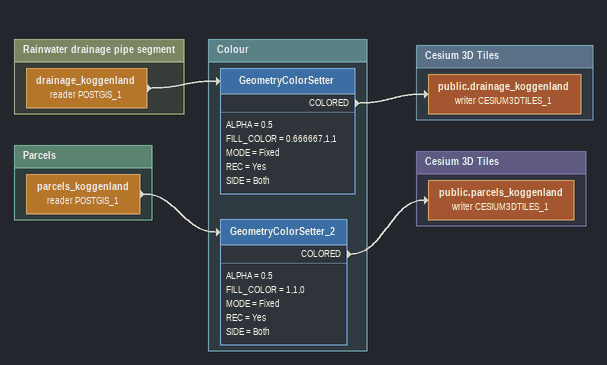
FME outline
Bookmark: Rainwater drainage pipe segment
drainage_koggenland (reader POSTGIS_1)
    -> GeometryColorSetter

Bookmark: Colour
GeometryColorSetter
    ALPHA = 0.5
    FILL_COLOR = 0.666667,1,1
    MODE = Fixed
    REC = Yes
    SIDE = Both
    COLORED -> public.drainage_koggenland (writer CESIUM3DTILES_1)
GeometryColorSetter_2
    ALPHA = 0.5
    FILL_COLOR = 1,1,0
    MODE = Fixed
    REC = Yes
    SIDE = Both
    COLORED -> public.parcels_koggenland (writer CESIUM3DTILES_1)

Bookmark: Cesium 3D Tiles
public.drainage_koggenland (writer CESIUM3DTILES_1)

Bookmark: Parcels
parcels_koggenland (reader POSTGIS_1)
    -> GeometryColorSetter_2

Bookmark: Cesium 3D Tiles
public.parcels_koggenland (writer CESIUM3DTILES_1)
